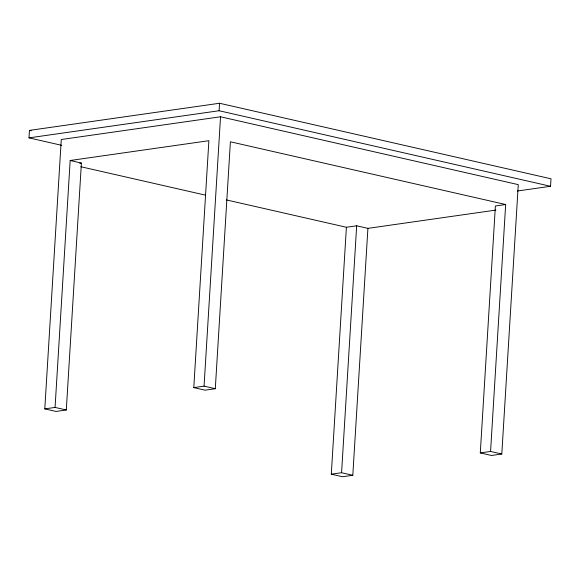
<?xml version="1.0" encoding="UTF-8"?>
<svg xmlns="http://www.w3.org/2000/svg" width="580" height="580" viewBox="0 0 580 580"><rect width="100%" height="100%" fill="white"/><g stroke="black" fill="none" stroke-linecap="round" stroke-linejoin="round"><path stroke-width="0.87" d="M61.618 145.312L29 137.873L29.457 130.391L219.552 103.254L551 178.799L550.543 186.281L517.367 191.016M44.791 408.885L55.064 407.421L70.165 160.5L81.403 163.06L66.301 409.98L56.028 411.445L44.791 408.885L61.27 139.519L220.538 116.776L518.274 184.643L501.801 454.01L491.528 455.474L480.291 452.915L495.392 205.994L505.666 204.523L490.564 451.45L480.291 452.915M505.666 204.523L230.398 141.788L215.296 388.709L205.023 390.173L193.785 387.614L208.887 140.694L70.165 160.5M29 137.873L219.095 110.737L219.552 103.254M193.785 387.614L204.058 386.142L220.538 116.776M367.908 228.361L352.807 475.281L342.533 476.745L331.296 474.186L346.398 227.266L356.671 225.801L367.908 228.361L495.885 210.09M331.296 474.186L341.569 472.722L356.671 225.801M79.692 163.299L81.403 163.06M219.095 110.737L550.543 186.281M29.457 130.391L31.219 130.797M80.837 166.735L205.233 195.09M226.41 199.919L346.398 227.266M204.058 386.142L215.296 388.709M490.564 451.45L501.801 454.01M55.064 407.421L66.301 409.98M341.569 472.722L352.807 475.281"/></g></svg>
